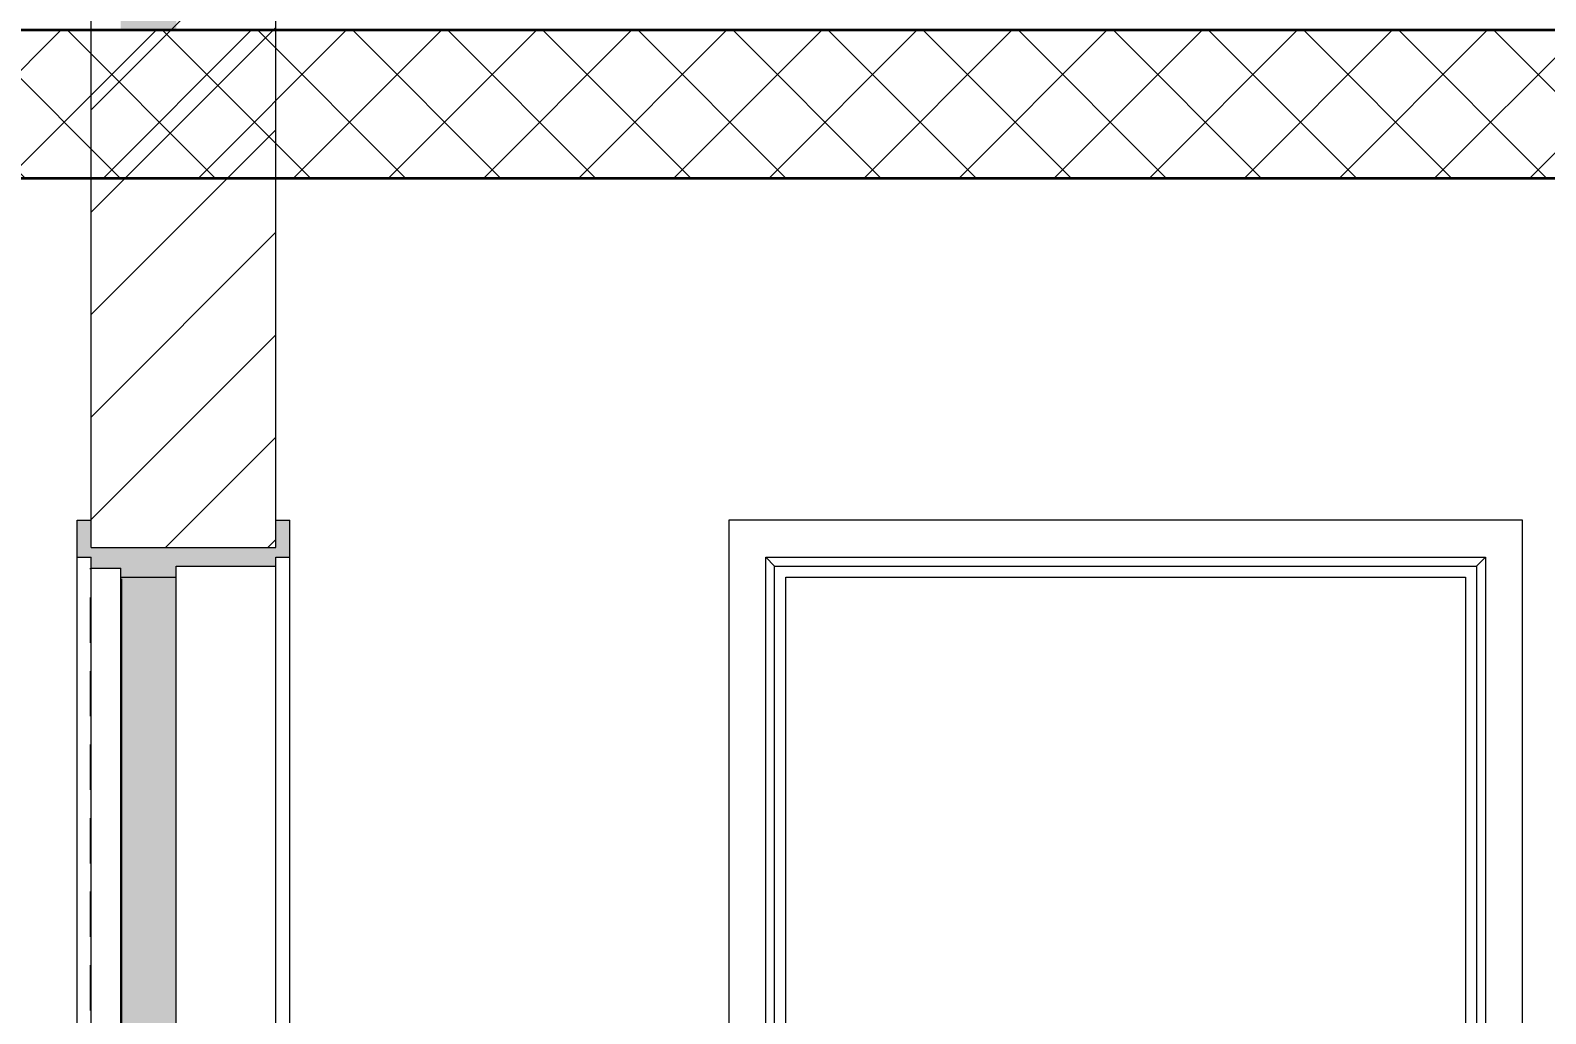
# Model space of a CAD drawing. Header units: millimetres. Extents: x -310 to 171125, y -3027 to 55843.
# Drawn here: x 126653 to 128704, y 51365 to 52696 of the extents above; entities that cross this region are included whole.
import ezdxf

# ---------------------------------------------------------------- set-up
doc = ezdxf.new("R2010")
doc.units = ezdxf.units.MM
doc.header["$MEASUREMENT"] = 0
doc.set_wipeout_variables(frame=1)
doc.linetypes.add('Wipeout_Contour', pattern=[1000, 0, -1000])
doc.layers.add('Dimensioning - General', color=7, linetype='Continuous')
doc.layers.add('Structural - Bearing', color=7, linetype='Continuous')
for name, color, linetype, lineweight, true_color in [('Dimensioning - General_Pen_No__61', 7, 'Continuous', 20, 0x6a6a6a), ('Structural - Bearing_Pen_No__108', 7, 'Continuous', 13, 0xfd8379), ('Structural - Bearing_Pen_No__82', 7, 'Continuous', 20, 0xaaaaaa)]:
    doc.layers.add(name, color=color, linetype=linetype, lineweight=lineweight, true_color=true_color)
doc.layers.add('Structural - Bearing_Pen_No__1', color=7, linetype='Continuous', lineweight=13)
doc.layers.add('Structural - Bearing_Pen_No__7', color=7, linetype='Continuous', lineweight=35)
doc.layers.get('0').off()
doc.styles.add('GENERATED_STYLE_6', font='calibril.ttf')
doc.dimstyles.new('GENERATED_STYLE__1', dxfattribs={"dimtxt": 195.999997, "dimasz": 106.4, "dimexe": 0.18, "dimexo": 0.0625, "dimgap": 0.09, "dimtad": 1, "dimdec": 0, "dimlfac": 0.1, "dimzin": 0, "dimdsep": 46, "dimtxsty": 'GENERATED_STYLE_6', "dimblk": 'ARROWHEAD_2', "dimblk1": 'ARROWHEAD_2', "dimblk2": 'ARROWHEAD_2', "dimcen": 0.09, "dimse1": 1, "dimse2": 1, "dimclrd": 256, "dimclre": 256, "dimclrt": 256, "dimadec": 0, "dimazin": 0, "dimtfac": 1, "dimtdec": 4, "dimtmove": 0, "dimatfit": 3, "dimfxl": 1, "dimtolj": 1, "dimtzin": 0, "dimarcsym": 0})
pattern_1 = [(45, (0, 0), (-69.29646, 69.29646), [])]

# ---------------------------------------------------------------- blocks, each defined once
blk = doc.blocks.new('*D107')
at = {"layer": 'Dimensioning - General_Pen_No__61', "color": 251, "linetype": 'Continuous', "lineweight": 20, "true_color": 0x6a6a6a, "transparency": 16777216}
for p, q in [((134582.9, 52736), (134722.9, 52655.2)), ((134757.9, 52695.6), (134547.9, 52695.6)), ((134652.9, 52495.6), (134652.9, 52695.6)), ((134582.9, 52536), (134722.9, 52455.2)), ((134757.9, 52495.6), (134547.9, 52495.6))]:
    blk.add_line(p, q, dxfattribs=at)
blk = doc.blocks.new('ARROWHEAD_2')
at = {"color": 0, "linetype": 'Continuous', "lineweight": 0}
for p, q in [((-0.378, -0.655), (0.378, 0.655)), ((0, 0), (-1, 0))]:
    blk.add_line(p, q, dxfattribs=at)
blk = doc.blocks.new('*D150')
at = {"layer": 'Dimensioning - General_Pen_No__61', "color": 251, "linetype": 'Continuous', "lineweight": 20, "true_color": 0x6a6a6a, "transparency": 16777216}
for p, q in [((135132.9, 52736), (135272.9, 52655.2)), ((135307.9, 52695.6), (135097.9, 52695.6)), ((135202.9, 52495.6), (135202.9, 52695.6)), ((135132.9, 52536), (135272.9, 52455.2)), ((135307.9, 52495.6), (135097.9, 52495.6))]:
    blk.add_line(p, q, dxfattribs=at)

msp = doc.modelspace()

# ---------------------------------------------------------------- hatches: boundary and pattern name
at = {"layer": 'Structural - Bearing_Pen_No__108', "linetype": 'Continuous', "lineweight": 0, "true_color": 0xfda29a}
msp.add_hatch(color=21, dxfattribs=at).paths.add_polyline_path([(126850.2, 52695.6), (126850.2, 54555.6), (126775.2, 54555.6), (126775.2, 52695.6)])
at = {"layer": 'Structural - Bearing_Pen_No__108', "linetype": 'Continuous', "lineweight": 13, "true_color": 0xfd8379}
h = msp.add_hatch(dxfattribs=at)
h.set_pattern_fill('FIRE_PROOFING', color=11, style=0, pattern_type=2)
h.set_pattern_definition(pattern_1)
h.paths.add_polyline_path([(126985.2, 52695.6), (126985.2, 52795.6), (126735.2, 52795.6), (126735.2, 52695.6)])

# ---------------------------------------------------------------- linework, layer by layer
at = {"layer": 'Structural - Bearing_Pen_No__1', "color": 7, "linetype": 'Continuous', "lineweight": 13}
for p, q in [((126735.2, 52695.6), (126735.2, 52795.6)), ((126985.2, 52695.6), (126985.2, 52795.6)), ((126985.2, 52695.6), (128785.2, 52695.6)), ((126985.2, 51995.6), (126985.2, 52695.6)), ((126985.2, 52032.6), (127004.2, 52032.6)), ((126985.2, 51995.6), (126985.2, 52032.6)), ((126850.2, 51995.6), (126985.2, 51995.6)), ((126775.2, 51867.6), (126775.2, 51967.6)), ((126775.2, 51955.6), (126775.2, 51967.6)), ((126775.2, 50095.6), (126775.2, 51867.6))]:
    msp.add_line(p, q, dxfattribs=at)
at = {"layer": 'Structural - Bearing_Pen_No__82', "color": 253, "linetype": 'Continuous', "lineweight": 20, "true_color": 0xaaaaaa}
for p, q in [((126776.2, 51953.3), (126776.2, 51872.4)), ((126776.2, 51872.4), (126776.2, 50931.6))]:
    msp.add_line(p, q, dxfattribs=at)

# ---------------------------------------------------------------- wipeouts: each hides what was drawn before it
at = {"color": 254, "linetype": 'Wipeout_Contour', "lineweight": 0, "ltscale": 1226595.862030193}
msp.add_wipeout([(126735.2, 52495.6), (124885.2, 52495.6), (124885.2, 49795.6), (126735.2, 49795.6), (126735.2, 49895.6), (126716.2, 49895.6), (126716.2, 51982.6), (126716.2, 52032.6), (126735.2, 52032.6)], dxfattribs=at).dxf.layer = 'Structural - Bearing'
at = {"color": 254, "linetype": 'Wipeout_Contour', "lineweight": 0, "ltscale": 547038.763698}
msp.add_wipeout([(126850.2, 49895.6), (126985.2, 49895.6), (126985.2, 51970.6), (126850.2, 51970.6)], dxfattribs=at).dxf.layer = 'Structural - Bearing'
at = {"color": 254, "linetype": 'Wipeout_Contour', "lineweight": 0, "ltscale": 549778.384575}
msp.add_wipeout([(127660.2, 51970.6), (127648.2, 51982.6), (127648.2, 49895.6), (127660.2, 49895.6)], dxfattribs=at).dxf.layer = 'Structural - Bearing'
at = {"color": 254, "linetype": 'Wipeout_Contour', "lineweight": 0, "ltscale": 553354.151187}
msp.add_wipeout([(128610.2, 51970.6), (128610.2, 49895.6), (128622.2, 49895.6), (128622.2, 51982.6)], dxfattribs=at).dxf.layer = 'Structural - Bearing'

# ---------------------------------------------------------------- next in the draw order: hatches: boundary and pattern name
at = {"layer": 'Structural - Bearing_Pen_No__1', "linetype": 'Continuous', "lineweight": 13}
h = msp.add_hatch(dxfattribs=at)
h.set_pattern_fill('CONCRETE_BLOCK', style=0, pattern_type=2)
h.set_pattern_definition([(45, (0, 0), (-64.346715, 64.346715), []), (135, (0, 0), (64.346715, 64.346715), [])])
h.paths.add_polyline_path([(137985.2, 52495.6), (137985.2, 52695.6), (123882.8, 52695.6), (123882.8, 52495.6)])
at = {"layer": 'Structural - Bearing_Pen_No__108', "linetype": 'Continuous', "lineweight": 13, "true_color": 0xfd8379}
h = msp.add_hatch(dxfattribs=at)
h.set_pattern_fill('FIRE_PROOFING', color=11, style=0, pattern_type=2)
h.set_pattern_definition(pattern_1)
h.paths.add_polyline_path([(126985.2, 52695.6), (126735.2, 52695.6), (126735.2, 51995.6), (126985.2, 51995.6)])
at = {"layer": 'Structural - Bearing_Pen_No__108', "linetype": 'Continuous', "lineweight": 0, "true_color": 0xfda29a}
msp.add_hatch(color=21, dxfattribs=at).paths.add_polyline_path([(126775.2, 49895.6), (126850.2, 49895.6), (126850.2, 51955.6), (126775.2, 51955.6)])

# ---------------------------------------------------------------- next in the draw order: linework, layer by layer
at = {"layer": 'Structural - Bearing_Pen_No__1', "color": 7, "linetype": 'Continuous', "lineweight": 13}
for p, q in [((126735.2, 51995.6), (126735.2, 52695.6)), ((126716.2, 52032.6), (126735.2, 52032.6)), ((126735.2, 51995.6), (126735.2, 52032.6)), ((126735.2, 51995.6), (126850.2, 51995.6)), ((126735.2, 51995.6), (126985.2, 51995.6)), ((126850.2, 51955.6), (126850.2, 51970.6)), ((126775.2, 51955.6), (126850.2, 51955.6))]:
    msp.add_line(p, q, dxfattribs=at)
at = {"layer": 'Structural - Bearing_Pen_No__7', "color": 7, "linetype": 'Continuous', "lineweight": 35, "flags": 128}
msp.add_lwpolyline([(137985.2, 52495.6), (137985.2, 52695.6), (123882.8, 52695.6), (123882.8, 52495.6)], close=True, dxfattribs=at)
at = {"layer": 'Structural - Bearing_Pen_No__82', "color": 253, "linetype": 'Continuous', "lineweight": 20, "true_color": 0xaaaaaa}
msp.add_line((126850.2, 49895.6), (126850.2, 51955.6), dxfattribs=at)

# ---------------------------------------------------------------- next in the draw order: dimensions: what is measured, and where the dimension line sits
at = {"layer": 'Dimensioning - General', "color": 251, "linetype": 'Continuous', "lineweight": 20, "true_color": 0x6a6a6a}
for base, p1, p2, picture, middle in [((135202.9, 52695.6), (106916.8, 52495.6), (106969.5, 52695.6), '*D150', (135065.7, 52286.8)), ((134652.9, 52695.6), (107329.5, 52495.6), (107329.5, 52695.6), '*D107', (134515.7, 52286.8))]:
    dim = msp.add_linear_dim(base=base, p1=p1, p2=p2, angle=90, dimstyle='GENERATED_STYLE__1', dxfattribs=at)
    dim.commit()
    dim.dimension.update_dxf_attribs({"geometry": picture, "text_midpoint": middle, "dimtype": 160, "text_rotation": 90})

# ---------------------------------------------------------------- next in the draw order: wipeouts: each hides what was drawn before it
at = {"color": 254, "linetype": 'Wipeout_Contour', "lineweight": 0, "ltscale": 546335.200938}
msp.add_wipeout([(126716.2, 49895.6), (126735.2, 49895.6), (126735.2, 51982.6), (126716.2, 51982.6)], dxfattribs=at).dxf.layer = 'Structural - Bearing'
at = {"color": 254, "linetype": 'Wipeout_Contour', "lineweight": 0, "ltscale": 547333.694646}
msp.add_wipeout([(127004.2, 49895.6), (127004.2, 51982.6), (126985.2, 51982.6), (126985.2, 49895.6)], dxfattribs=at).dxf.layer = 'Structural - Bearing'
at = {"color": 254, "linetype": 'Wipeout_Contour', "lineweight": 0, "ltscale": 553103.700524}
msp.add_wipeout([(128622.2, 51982.6), (127648.2, 51982.6), (127660.2, 51970.6), (128610.2, 51970.6)], dxfattribs=at).dxf.layer = 'Structural - Bearing'
at = {"color": 254, "linetype": 'Wipeout_Contour', "lineweight": 0, "ltscale": 549812.70635}
msp.add_wipeout([(127660.2, 49895.6), (127675.2, 49895.6), (127675.2, 51955.6), (127660.2, 51955.6)], dxfattribs=at).dxf.layer = 'Structural - Bearing'
at = {"color": 254, "linetype": 'Wipeout_Contour', "lineweight": 0, "ltscale": 553288.213079}
msp.add_wipeout([(128595.2, 51955.6), (128595.2, 49895.6), (128610.2, 49895.6), (128610.2, 51955.6)], dxfattribs=at).dxf.layer = 'Structural - Bearing'

# ---------------------------------------------------------------- next in the draw order: hatches: boundary and pattern name
at = {"layer": 'Structural - Bearing_Pen_No__108', "linetype": 'Continuous', "lineweight": 0, "true_color": 0xfda29a}
for points in [[(126716.2, 51982.6), (126735.2, 51982.6), (126735.2, 52032.6), (126716.2, 52032.6)], [(127004.2, 51982.6), (127004.2, 52032.6), (126985.2, 52032.6), (126985.2, 51982.6)], [(126735.2, 51995.6), (126735.2, 51967.6), (126775.2, 51967.6), (126775.2, 51955.6), (126850.2, 51955.6), (126850.2, 51995.6)], [(126850.2, 51970.6), (126985.2, 51970.6), (126985.2, 51995.6), (126850.2, 51995.6)]]:
    msp.add_hatch(color=21, dxfattribs=at).paths.add_polyline_path(points)

# ---------------------------------------------------------------- next in the draw order: linework, layer by layer
at = {"layer": 'Structural - Bearing_Pen_No__1', "color": 7, "linetype": 'Continuous', "lineweight": 13}
for p, q in [((126716.2, 51982.6), (126716.2, 52032.6)), ((127004.2, 51982.6), (127004.2, 52032.6)), ((126716.2, 51982.6), (126735.2, 51982.6)), ((126735.2, 51967.6), (126735.2, 51982.6)), ((126850.2, 51970.6), (126985.2, 51970.6)), ((126985.2, 51970.6), (126985.2, 51982.6)), ((126985.2, 51982.6), (127004.2, 51982.6)), ((126735.2, 51967.6), (126775.2, 51967.6)), ((126735.2, 51867.6), (126735.2, 51967.6)), ((126735.2, 51967.6), (126775.2, 51967.6)), ((126735.2, 50095.6), (126735.2, 51867.6))]:
    msp.add_line(p, q, dxfattribs=at)
at = {"layer": 'Structural - Bearing_Pen_No__82', "color": 253, "linetype": 'Continuous', "lineweight": 20, "true_color": 0xaaaaaa}
for p, q in [((126716.2, 49895.6), (126716.2, 51982.6)), ((126985.2, 49895.6), (126985.2, 51970.6)), ((127004.2, 49895.6), (127004.2, 51982.6)), ((126734.2, 51966.3), (126734.2, 51967.6)), ((126734.2, 51872.4), (126734.2, 51928)), ((126734.2, 51866.8), (126734.2, 51872.4)), ((126734.2, 51767.3), (126734.2, 51828.5)), ((126734.2, 51667.8), (126734.2, 51729)), ((126734.2, 51568.2), (126734.2, 51629.5)), ((126734.2, 51468.7), (126734.2, 51530)), ((126734.2, 51369.2), (126734.2, 51430.5))]:
    msp.add_line(p, q, dxfattribs=at)

# ---------------------------------------------------------------- next in the draw order: wipeouts: each hides what was drawn before it
at = {"color": 254, "linetype": 'Wipeout_Contour', "lineweight": 0, "ltscale": 549686.610834}
msp.add_wipeout([(127598.2, 49895.6), (127648.2, 49895.6), (127648.2, 51982.6), (127598.2, 52032.6)], dxfattribs=at).dxf.layer = 'Structural - Bearing'
at = {"color": 254, "linetype": 'Wipeout_Contour', "lineweight": 0, "ltscale": 553492.665998}
msp.add_wipeout([(128672.2, 52032.6), (128622.2, 51982.6), (128622.2, 49895.6), (128672.2, 49895.6)], dxfattribs=at).dxf.layer = 'Structural - Bearing'
at = {"color": 254, "linetype": 'Wipeout_Contour', "lineweight": 0, "ltscale": 829619.062956}
msp.add_wipeout([(128610.2, 51970.6), (127660.2, 51970.6), (127660.2, 51955.6), (127675.2, 51955.6), (128595.2, 51955.6), (128610.2, 51955.6)], dxfattribs=at).dxf.layer = 'Structural - Bearing'

# ---------------------------------------------------------------- next in the draw order: linework, layer by layer
at = {"layer": 'Structural - Bearing_Pen_No__82', "color": 253, "linetype": 'Continuous', "lineweight": 20, "true_color": 0xaaaaaa}
for p, q in [((127660.2, 49895.6), (127660.2, 51970.6)), ((127660.2, 51970.6), (128610.2, 51970.6)), ((128610.2, 51970.6), (128610.2, 49895.6)), ((127675.2, 49895.6), (127675.2, 51955.6)), ((127675.2, 51955.6), (128595.2, 51955.6)), ((128595.2, 51955.6), (128595.2, 49895.6))]:
    msp.add_line(p, q, dxfattribs=at)

# ---------------------------------------------------------------- next in the draw order: wipeouts: each hides what was drawn before it
at = {"color": 254, "linetype": 'Wipeout_Contour', "lineweight": 0, "ltscale": 553150.394644}
msp.add_wipeout([(127598.2, 52032.6), (127648.2, 51982.6), (128622.2, 51982.6), (128672.2, 52032.6)], dxfattribs=at).dxf.layer = 'Structural - Bearing'

# ---------------------------------------------------------------- next in the draw order: linework, layer by layer
at = {"layer": 'Structural - Bearing_Pen_No__82', "color": 253, "linetype": 'Continuous', "lineweight": 20, "true_color": 0xaaaaaa}
for p, q in [((127598.2, 52032.6), (127598.2, 49895.6)), ((128672.2, 52032.6), (127598.2, 52032.6)), ((128672.2, 49895.6), (128672.2, 52032.6)), ((127648.2, 49895.6), (127648.2, 51982.6)), ((127660.2, 51970.6), (127648.2, 51982.6)), ((127648.2, 51982.6), (128622.2, 51982.6)), ((128622.2, 51982.6), (128610.2, 51970.6)), ((128622.2, 51982.6), (128622.2, 49895.6))]:
    msp.add_line(p, q, dxfattribs=at)

doc.saveas('drawing.dxf')
